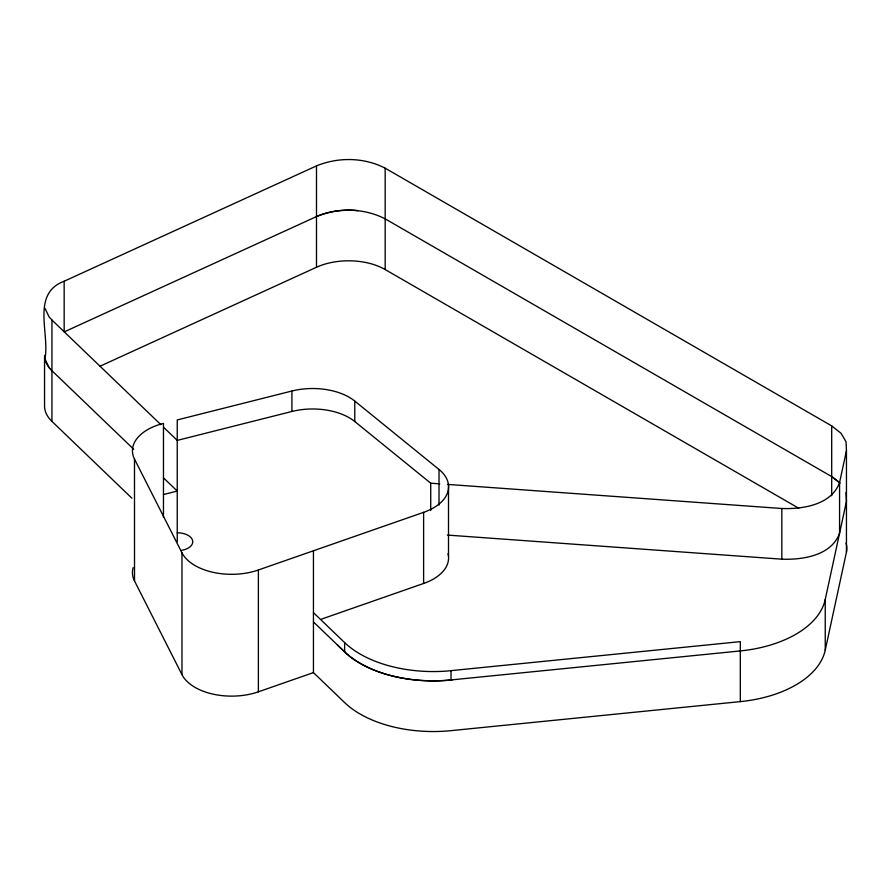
<?xml version="1.0" encoding="UTF-8"?>
<svg xmlns="http://www.w3.org/2000/svg" width="891" height="891" viewBox="0 0 891 891"><rect width="100%" height="100%" fill="white"/><g stroke="black" fill="none" stroke-linecap="round" stroke-linejoin="round"><path stroke-width="1.34" d="M133.672 449.22L51.945 370.712L49.116 367.593L44.94 358.973C49.929 333.468 30.895 293.562 64.163 281.233L316.494 165.893C338.302 156.905 364.096 157.273 385.179 168.187L831.693 425.898L841.048 433.282L846.038 441.769L846.45 450.723L846.45 552.086L825.055 650.998A103.445 59.73 0 0 1 740.31 701.618L452.45 730.509A103.512 59.764 0 0 1 345.407 703.322L313.443 672.605L313.443 550.783M447.393 484.392L781.83 508.505C802.591 509.273 831.47 504.963 839.567 482.566L846.45 450.723M313.443 621.929L344.639 651.889A103.445 59.73 0 0 0 447.828 680.267L740.31 650.931A103.445 59.73 0 0 0 825.055 600.322L846.45 501.399L846.038 492.445M840.035 483.156L831.927 476.718L385.179 218.874C364.096 207.959 338.302 207.581 316.494 216.58L64.163 331.909L64.163 281.233M99.948 366.246L316.494 267.255A51.723 29.86 0 0 1 385.179 269.55L798.77 508.26M163.465 517.226L163.465 423.403A51.723 29.86 0 0 0 134.496 459.11L181.976 552.832A51.723 29.86 0 0 0 257.154 570.418L423.615 512.336A51.723 29.86 0 0 0 439.697 470.036L354.774 401.073A51.723 29.86 0 0 0 291.914 391.015L177.242 419.939L177.242 541.75M321.417 619.145L423.615 583.471A51.723 29.86 0 0 0 448.05 553.623M133.171 567.612A51.723 29.86 0 0 0 134.496 580.932L181.976 674.643A51.723 29.86 0 0 0 257.154 692.24L313.443 672.605M439.697 483.846L430.721 483.189L354.774 421.532A51.723 29.86 0 0 0 291.914 411.475L177.242 440.399L163.844 427.535M163.465 494.55L177.242 491.075L163.844 478.211M313.443 612.629L344.639 642.6A103.445 59.73 0 0 0 447.828 670.968L740.31 641.643L740.31 701.618M447.393 535.079L781.83 559.18C802.591 559.96 831.47 555.639 839.567 533.252L839.567 482.566M831.693 476.585L839.456 482.421M44.94 308.286L49.116 316.918L51.945 320.025L160.848 424.651M337.422 644.961L345.43 652.635A103.512 59.764 0 0 0 452.45 679.822M44.55 355.398L44.55 406.073A51.723 29.86 0 0 0 51.945 421.387L131.879 498.18M134.496 459.11L134.519 580.977M831.693 425.898L831.693 495.764M825.244 599.487L825.244 650.174M781.83 508.505L781.83 559.18M451.035 670.678L451.035 679.967M448.507 485.161L448.507 556.296M439.018 469.479L439.018 505.041M430.721 483.189L430.721 510.588M423.615 512.336L423.615 583.471M385.179 168.187L385.179 269.55M354.774 401.073L354.774 421.532M344.639 642.6L344.639 651.889M316.494 165.893L316.494 267.255M291.914 391.015L291.914 411.475M258.379 570.006L258.379 691.817M181.976 552.832L181.976 674.643M51.945 320.025L51.945 421.387M177.242 532.796A15.515 8.955 0 0 1 192.668 540.792A15.515 8.955 0 0 1 180.539 550.504M316.494 216.58A51.723 29.86 0 0 1 358.015 210.621M51.945 370.712A51.723 29.86 0 0 1 44.995 359.229M846.038 543.12A51.723 29.86 0 0 1 846.45 552.086"/></g></svg>
